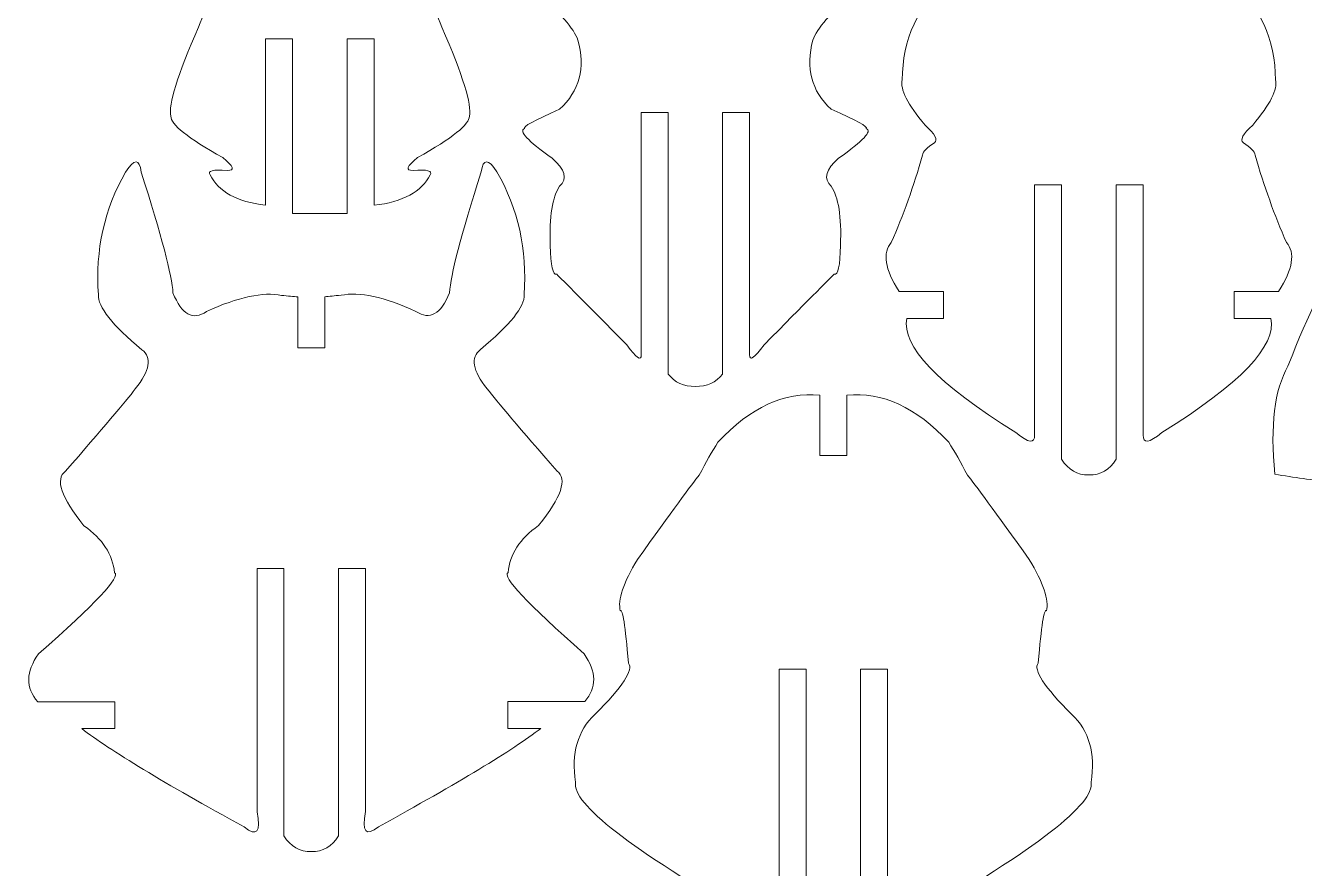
# Model space of a CAD drawing. Header units: inches. Extents: x -293 to 104, y -145 to 210.
# Drawn here: x -290.3 to -156.4, y 72.5 to 160.6 of the extents above; entities that cross this region are included whole.
import ezdxf

# ---------------------------------------------------------------- set-up
doc = ezdxf.new("R2010")
doc.units = ezdxf.units.IN
doc.header["$MEASUREMENT"] = 0
doc.layers.add('Layer 1', color=7, linetype='Continuous')

msp = doc.modelspace()

# ---------------------------------------------------------------- linework, layer by layer
at = {"layer": 'Layer 1', "color": 1, "lineweight": 9}
for points, knots in [([(-265.1788, 141.8653), (-268.1763, 142.2176), (-270.1128, 143.2736), (-270.9882, 145.034), (-270.9882, 145.034), (-271.2742, 145.4513), (-270.6753, 145.6079), (-269.1917, 145.5036), (-269.1917, 145.5036), (-268.3586, 145.4777), (-268.5148, 145.9212), (-269.6602, 146.8335), (-269.6602, 146.8335), (-273.318, 148.8812), (-275.1273, 150.3286), (-275.0883, 151.176), (-275.0883, 151.176), (-275.3747, 152.3497), (-274.4115, 155.4532), (-272.1988, 160.4868), (-272.1988, 160.4868), (-271.2224, 162.8341), (-270.6885, 164.5555), (-270.5975, 165.6508), (-270.5975, 165.6508), (-270.1681, 167.1242), (-269.0875, 169.2497), (-267.3562, 172.0275), (-267.3562, 172.0275), (-265.6528, 176.188), (-263.92, 178.339), (-262.1581, 178.4806)], [0, 0, 0, 0, 0.125, 0.125, 0.125, 0.12500001, 0.25, 0.25, 0.25, 0.25000001, 0.375, 0.375, 0.375, 0.37500001, 0.5, 0.5, 0.5, 0.50000001, 0.625, 0.625, 0.625, 0.62500001, 0.75, 0.75, 0.75, 0.75000001, 0.875, 0.875, 0.875, 0.87500001, 1, 1, 1, 1]), ([(-253.8215, 141.8458), (-250.824, 142.1981), (-248.8234, 143.2736), (-247.948, 145.034), (-247.948, 145.034), (-247.662, 145.4513), (-248.2609, 145.6079), (-249.7445, 145.5036), (-249.7445, 145.5036), (-250.5776, 145.4777), (-250.4214, 145.9212), (-249.276, 146.8335), (-249.276, 146.8335), (-245.6182, 148.8812), (-243.8089, 150.3286), (-243.8479, 151.176), (-243.8479, 151.176), (-243.5615, 152.3497), (-244.5248, 155.4532), (-246.7374, 160.4868), (-246.7374, 160.4868), (-247.7139, 162.8341), (-248.2477, 164.5555), (-248.3387, 165.6508), (-248.3387, 165.6508), (-248.7681, 167.1242), (-249.8487, 169.2497), (-251.58, 172.0275), (-251.58, 172.0275), (-253.2834, 176.188), (-255.0163, 178.339), (-256.7782, 178.4806)], [0, 0, 0, 0, 0.125, 0.125, 0.125, 0.12500001, 0.25, 0.25, 0.25, 0.25000001, 0.375, 0.375, 0.375, 0.37500001, 0.5, 0.5, 0.5, 0.50000001, 0.625, 0.625, 0.625, 0.62500001, 0.75, 0.75, 0.75, 0.75000001, 0.875, 0.875, 0.875, 0.87500001, 1, 1, 1, 1]), ([(-225.8549, 126.2033), (-225.8555, 125.5266), (-226.3589, 125.8746), (-227.3653, 127.2476), (-227.3653, 127.2476), (-231.687, 131.6161), (-234.1342, 134.0807), (-234.7069, 134.6414), (-234.7069, 134.6414), (-235.1104, 134.5243), (-235.3316, 135.5283), (-235.3706, 137.6538), (-235.3706, 137.6538), (-235.4879, 140.653), (-235.1626, 142.7133), (-234.3944, 143.8348), (-234.3944, 143.8348), (-233.5613, 144.6304), (-233.8215, 145.6084), (-235.1754, 146.7689), (-235.1754, 146.7689), (-237.7536, 148.6041), (-238.7159, 149.6379), (-238.0623, 149.87), (-238.0623, 149.87), (-238.2997, 150.068), (-237.077, 150.7426), (-234.3944, 151.8937), (-234.3944, 151.8937), (-232.3249, 153.8106), (-231.6868, 156.2231), (-232.4809, 159.1311), (-232.4809, 159.1311), (-232.8976, 160.3309), (-234.3555, 162), (-236.8546, 164.1385), (-236.8546, 164.1385), (-238.2345, 165.5208), (-238.573, 166.7468), (-237.87, 167.816), (-237.87, 167.816), (-237.4143, 168.2724), (-236.568, 167.9724), (-235.3316, 166.9161), (-235.3316, 166.9161), (-233.7698, 165.7036), (-232.6762, 165.6643), (-232.0513, 166.7988), (-232.0513, 166.7988), (-231.2444, 167.6856), (-231.2183, 168.4159), (-231.9733, 168.9896), (-231.9733, 168.9896), (-232.4417, 169.5635), (-232.0773, 169.9286), (-230.8799, 170.0849), (-230.8799, 170.0849), (-228.9664, 169.8765), (-228.0162, 170.5024), (-228.0292, 171.9628), (-228.0292, 171.9628), (-228.5109, 174.2579), (-229.4871, 175.4576), (-230.9579, 175.5619), (-230.9579, 175.5619), (-232.7674, 175.2751), (-233.4573, 175.4574), (-233.0276, 176.1095), (-233.0276, 176.1095), (-232.8844, 177.3093), (-231.9863, 177.8831), (-230.3334, 177.8309), (-230.3334, 177.8309), (-229.1619, 177.7787), (-228.1464, 177.9351), (-227.2871, 178.3003)], [0, 0, 0, 0, 0.05263158, 0.05263158, 0.05263158, 0.05263159, 0.10526316, 0.10526316, 0.10526316, 0.10526317, 0.15789474, 0.15789474, 0.15789474, 0.15789475, 0.21052632, 0.21052632, 0.21052632, 0.21052633, 0.26315789, 0.26315789, 0.26315789, 0.2631579, 0.31578947, 0.31578947, 0.31578947, 0.31578948, 0.36842105, 0.36842105, 0.36842105, 0.36842106, 0.42105263, 0.42105263, 0.42105263, 0.42105264, 0.47368421, 0.47368421, 0.47368421, 0.47368422, 0.52631579, 0.52631579, 0.52631579, 0.5263158, 0.57894737, 0.57894737, 0.57894737, 0.57894738, 0.63157895, 0.63157895, 0.63157895, 0.63157896, 0.68421053, 0.68421053, 0.68421053, 0.68421054, 0.73684211, 0.73684211, 0.73684211, 0.73684212, 0.78947368, 0.78947368, 0.78947368, 0.78947369, 0.84210526, 0.84210526, 0.84210526, 0.84210527, 0.89473684, 0.89473684, 0.89473684, 0.89473685, 0.94736842, 0.94736842, 0.94736842, 0.94736843, 1, 1, 1, 1]), ([(-214.5129, 126.2033), (-214.5122, 125.5266), (-214.0088, 125.8746), (-213.0024, 127.2476), (-213.0024, 127.2476), (-208.6808, 131.6161), (-206.2336, 134.0807), (-205.6609, 134.6414), (-205.6609, 134.6414), (-205.2573, 134.5243), (-205.0362, 135.5283), (-204.9971, 137.6538), (-204.9971, 137.6538), (-204.8798, 140.653), (-205.2052, 142.7133), (-205.9734, 143.8348), (-205.9734, 143.8348), (-206.8065, 144.6304), (-206.5463, 145.6084), (-205.1923, 146.7689), (-205.1923, 146.7689), (-202.6142, 148.6041), (-201.6519, 149.6379), (-202.3055, 149.87), (-202.3055, 149.87), (-202.0681, 150.068), (-203.2907, 150.7426), (-205.9734, 151.8937), (-205.9734, 151.8937), (-208.0429, 153.8106), (-208.6809, 156.2231), (-207.8869, 159.1311), (-207.8869, 159.1311), (-207.4702, 160.3309), (-206.0122, 162), (-203.5132, 164.1385), (-203.5132, 164.1385), (-202.1333, 165.5208), (-201.7947, 166.7468), (-202.4978, 167.816), (-202.4978, 167.816), (-202.9535, 168.2724), (-203.7997, 167.9724), (-205.0362, 166.9161), (-205.0362, 166.9161), (-206.598, 165.7036), (-207.6915, 165.6643), (-208.3164, 166.7988), (-208.3164, 166.7988), (-209.1233, 167.6856), (-209.1495, 168.4159), (-208.3944, 168.9896), (-208.3944, 168.9896), (-207.926, 169.5635), (-208.2904, 169.9286), (-209.4878, 170.0849), (-209.4878, 170.0849), (-211.4013, 169.8765), (-212.3516, 170.5024), (-212.3386, 171.9628), (-212.3386, 171.9628), (-211.8569, 174.2579), (-210.8806, 175.4576), (-209.4098, 175.5619), (-209.4098, 175.5619), (-207.6004, 175.2751), (-206.9105, 175.4574), (-207.3402, 176.1095), (-207.3402, 176.1095), (-207.4833, 177.3093), (-208.3814, 177.8831), (-210.0344, 177.8309), (-210.0344, 177.8309), (-211.2058, 177.7787), (-212.2214, 177.9351), (-213.0806, 178.3003)], [0, 0, 0, 0, 0.05263158, 0.05263158, 0.05263158, 0.05263159, 0.10526316, 0.10526316, 0.10526316, 0.10526317, 0.15789474, 0.15789474, 0.15789474, 0.15789475, 0.21052632, 0.21052632, 0.21052632, 0.21052633, 0.26315789, 0.26315789, 0.26315789, 0.2631579, 0.31578947, 0.31578947, 0.31578947, 0.31578948, 0.36842105, 0.36842105, 0.36842105, 0.36842106, 0.42105263, 0.42105263, 0.42105263, 0.42105264, 0.47368421, 0.47368421, 0.47368421, 0.47368422, 0.52631579, 0.52631579, 0.52631579, 0.5263158, 0.57894737, 0.57894737, 0.57894737, 0.57894738, 0.63157895, 0.63157895, 0.63157895, 0.63157896, 0.68421053, 0.68421053, 0.68421053, 0.68421054, 0.73684211, 0.73684211, 0.73684211, 0.73684212, 0.78947368, 0.78947368, 0.78947368, 0.78947369, 0.84210526, 0.84210526, 0.84210526, 0.84210527, 0.89473684, 0.89473684, 0.89473684, 0.89473685, 0.94736842, 0.94736842, 0.94736842, 0.94736843, 1, 1, 1, 1]), ([(-198.8617, 132.8421), (-200.3585, 135.1901), (-200.6319, 136.8942), (-199.6818, 137.9545), (-199.6818, 137.9545), (-198.4322, 140.7972), (-197.3388, 143.8486), (-196.4015, 147.1086), (-196.4015, 147.1086), (-196.3468, 147.4672), (-195.9379, 147.8911), (-195.1752, 148.38), (-195.1752, 148.38), (-194.7717, 148.6733), (-195.0971, 149.2927), (-196.1515, 150.2383), (-196.1515, 150.2383), (-197.987, 152.4159), (-198.781, 153.9938), (-198.5337, 154.9719), (-198.5337, 154.9719), (-198.5104, 159.197), (-196.8883, 162.744), (-193.668, 165.6127), (-193.668, 165.6127), (-192.8739, 166.1866), (-192.4704, 167.0733), (-192.4574, 168.273), (-192.4574, 168.273), (-191.7807, 170.542), (-190.1664, 171.7678), (-187.615, 171.9504), (-187.615, 171.9504), (-186.4046, 171.9114), (-185.22, 172.1069), (-184.0614, 172.5371), (-184.0614, 172.5371), (-181.25, 172.6808), (-179.7921, 172.5895), (-179.6877, 172.2633), (-179.6877, 172.2633), (-179.605, 171.9637), (-179.3754, 171.8462), (-178.9997, 171.9112)], [0, 0, 0, 0, 0.09090909, 0.09090909, 0.09090909, 0.0909091, 0.18181818, 0.18181818, 0.18181818, 0.18181819, 0.27272727, 0.27272727, 0.27272727, 0.27272728, 0.36363636, 0.36363636, 0.36363636, 0.36363637, 0.45454545, 0.45454545, 0.45454545, 0.45454546, 0.54545455, 0.54545455, 0.54545455, 0.54545456, 0.63636364, 0.63636364, 0.63636364, 0.63636365, 0.72727273, 0.72727273, 0.72727273, 0.72727274, 0.81818182, 0.81818182, 0.81818182, 0.81818183, 0.90909091, 0.90909091, 0.90909091, 0.90909092, 1, 1, 1, 1]), ([(-159.1378, 132.8421), (-157.641, 135.1901), (-157.3676, 136.8942), (-158.3177, 137.9545), (-158.3177, 137.9545), (-159.5673, 140.7972), (-160.6607, 143.8486), (-161.5979, 147.1086), (-161.5979, 147.1086), (-161.6526, 147.4672), (-162.0616, 147.8911), (-162.8242, 148.38), (-162.8242, 148.38), (-163.2278, 148.6733), (-162.9024, 149.2927), (-161.848, 150.2383), (-161.848, 150.2383), (-160.0125, 152.4159), (-159.2185, 153.9938), (-159.4658, 154.9719), (-159.4658, 154.9719), (-159.4891, 159.197), (-161.1112, 162.744), (-164.3315, 165.6127), (-164.3315, 165.6127), (-165.1256, 166.1866), (-165.5291, 167.0733), (-165.5421, 168.273), (-165.5421, 168.273), (-166.2188, 170.542), (-167.8331, 171.7678), (-170.3845, 171.9504), (-170.3845, 171.9504), (-171.5949, 171.9114), (-172.7795, 172.1069), (-173.9381, 172.5371), (-173.9381, 172.5371), (-176.7495, 172.6808), (-178.2074, 172.5895), (-178.3118, 172.2633), (-178.3118, 172.2633), (-178.3945, 171.9637), (-178.6241, 171.8462), (-178.9997, 171.9112)], [0, 0, 0, 0, 0.09090909, 0.09090909, 0.09090909, 0.0909091, 0.18181818, 0.18181818, 0.18181818, 0.18181819, 0.27272727, 0.27272727, 0.27272727, 0.27272728, 0.36363636, 0.36363636, 0.36363636, 0.36363637, 0.45454545, 0.45454545, 0.45454545, 0.45454546, 0.54545455, 0.54545455, 0.54545455, 0.54545456, 0.63636364, 0.63636364, 0.63636364, 0.63636365, 0.72727273, 0.72727273, 0.72727273, 0.72727274, 0.81818182, 0.81818182, 0.81818182, 0.81818183, 0.90909091, 0.90909091, 0.90909091, 0.90909092, 1, 1, 1, 1]), ([(-265.1788, 141.8653), (-265.1788, 141.8653), (-265.1788, 159.2701), (-265.1788, 159.2701), (-265.1788, 159.2701), (-265.1788, 159.2701), (-262.3558, 159.2701), (-262.3558, 159.2701), (-262.3558, 159.2701), (-262.3558, 159.2701), (-262.3558, 141.0044), (-262.3558, 141.0044)], [0, 0, 0, 0, 0.33333333, 0.33333333, 0.33333333, 0.33333334, 0.66666667, 0.66666667, 0.66666667, 0.66666668, 1, 1, 1, 1]), ([(-253.8215, 141.8458), (-253.8215, 141.8458), (-253.8215, 159.2701), (-253.8215, 159.2701), (-253.8215, 159.2701), (-253.8215, 159.2701), (-256.6445, 159.2701), (-256.6445, 159.2701), (-256.6445, 159.2701), (-256.6445, 159.2701), (-256.6445, 141.4347), (-256.6445, 141.4347), (-256.6445, 141.4347), (-256.6445, 141.4347), (-256.6445, 141.0048), (-256.6445, 141.0048)], [0, 0, 0, 0, 0.25, 0.25, 0.25, 0.25000001, 0.5, 0.5, 0.5, 0.50000001, 0.75, 0.75, 0.75, 0.75000001, 1, 1, 1, 1]), ([(-225.8549, 126.2033), (-225.8549, 126.2033), (-225.8549, 151.5445), (-225.8549, 151.5445), (-225.8549, 151.5445), (-225.8549, 151.5445), (-223.0357, 151.5445), (-223.0357, 151.5445), (-223.0357, 151.5445), (-223.0357, 151.5445), (-223.0357, 124.1962), (-223.0357, 124.1962)], [0, 0, 0, 0, 0.33333333, 0.33333333, 0.33333333, 0.33333334, 0.66666667, 0.66666667, 0.66666667, 0.66666668, 1, 1, 1, 1]), ([(-214.5129, 126.2033), (-214.5129, 126.2033), (-214.5129, 151.5445), (-214.5129, 151.5445), (-214.5129, 151.5445), (-214.5129, 151.5445), (-217.332, 151.5445), (-217.332, 151.5445), (-217.332, 151.5445), (-217.332, 151.5445), (-217.332, 124.1962), (-217.332, 124.1962)], [0, 0, 0, 0, 0.33333333, 0.33333333, 0.33333333, 0.33333334, 0.66666667, 0.66666667, 0.66666667, 0.66666668, 1, 1, 1, 1]), ([(-159.5343, 113.7363), (-160.0314, 118.7881), (-159.573, 122.5519), (-158.1591, 125.0281), (-158.1591, 125.0281), (-155.8708, 130.8778), (-154.2065, 134.1798), (-153.1664, 134.934), (-153.1664, 134.934), (-152.0806, 136.0663), (-151.5103, 135.792), (-151.4557, 134.1105), (-151.4557, 134.1105), (-151.5818, 129.2073), (-151.1898, 127.6947), (-150.28, 129.5724), (-150.28, 129.5724), (-145.607, 136.6533), (-142.8343, 140.2134), (-141.9622, 140.2524), (-141.9622, 140.2524), (-141.0121, 140.9303), (-140.8168, 140.3046), (-141.3765, 138.3747), (-141.3765, 138.3747), (-144.11, 132.4411), (-144.5526, 130.5503), (-142.7041, 132.7021), (-142.7041, 132.7021), (-139.0988, 137.8921), (-137.6538, 139.3267), (-138.3694, 137.0054), (-138.3694, 137.0054), (-140.0617, 132.4673), (-139.9315, 130.9025), (-137.979, 132.311), (-137.979, 132.311), (-136.6254, 133.3932), (-135.4798, 135.8056), (-134.5426, 139.5484), (-134.5426, 139.5484), (-133.6054, 142.091), (-132.3036, 144.2428), (-130.6375, 146.0032), (-130.6375, 146.0032), (-129.5052, 147.4246), (-129.1277, 146.9422), (-129.505, 144.5556), (-129.505, 144.5556), (-131.2492, 138.3746), (-131.0668, 136.0534), (-128.9583, 137.5922), (-128.9583, 137.5922), (-127.6959, 138.805), (-126.4071, 140.8263), (-125.0924, 143.6561), (-125.0924, 143.6561), (-124.155, 145.1162), (-123.7904, 144.8034), (-123.9989, 142.717), (-123.9989, 142.717), (-124.2071, 138.818), (-123.6864, 137.6053), (-122.4368, 139.0788), (-122.4368, 139.0788), (-120.3412, 142.717), (-117.6986, 145.1297), (-114.5095, 146.3162), (-114.5095, 146.3162), (-112.9997, 146.6551), (-112.9996, 146.1075), (-114.5095, 144.6731), (-114.5095, 144.6731), (-117.4514, 141.6737), (-118.0503, 140.3436), (-116.3058, 140.6829), (-116.3058, 140.6829), (-114.9912, 141.6737), (-113.2339, 143.03), (-111.0341, 144.7514), (-111.0341, 144.7514), (-109.355, 145.7292), (-109.0034, 145.4816), (-109.9797, 144.008), (-109.9797, 144.008), (-111.685, 140.787), (-111.646, 139.8873), (-109.8625, 141.3088), (-109.8625, 141.3088), (-107.2591, 143.995), (-105.0723, 145.6902), (-103.302, 146.3945), (-103.302, 146.3945), (-101.3885, 147.3202), (-101.115, 146.7596), (-102.4819, 144.7122), (-102.4819, 144.7122), (-105.0203, 141.074), (-105.2416, 139.9133), (-103.1458, 141.2304), (-103.1458, 141.2304), (-99.8137, 142.3129), (-96.6896, 142.6912), (-93.7737, 142.3649), (-93.7737, 142.3649), (-91.9386, 142.2736), (-92.1074, 141.739), (-94.2813, 140.761), (-94.2813, 140.761), (-100.0477, 138.3877), (-101.6227, 137.0577), (-99.0065, 136.7706)], [0, 0, 0, 0, 0.03571429, 0.03571429, 0.03571429, 0.0357143, 0.07142857, 0.07142857, 0.07142857, 0.07142858, 0.10714286, 0.10714286, 0.10714286, 0.10714287, 0.14285714, 0.14285714, 0.14285714, 0.14285715, 0.17857143, 0.17857143, 0.17857143, 0.17857144, 0.21428571, 0.21428571, 0.21428571, 0.21428572, 0.25, 0.25, 0.25, 0.25000001, 0.28571429, 0.28571429, 0.28571429, 0.2857143, 0.32142857, 0.32142857, 0.32142857, 0.32142858, 0.35714286, 0.35714286, 0.35714286, 0.35714287, 0.39285714, 0.39285714, 0.39285714, 0.39285715, 0.42857143, 0.42857143, 0.42857143, 0.42857144, 0.46428571, 0.46428571, 0.46428571, 0.46428572, 0.5, 0.5, 0.5, 0.50000001, 0.53571429, 0.53571429, 0.53571429, 0.5357143, 0.57142857, 0.57142857, 0.57142857, 0.57142858, 0.60714286, 0.60714286, 0.60714286, 0.60714287, 0.64285714, 0.64285714, 0.64285714, 0.64285715, 0.67857143, 0.67857143, 0.67857143, 0.67857144, 0.71428571, 0.71428571, 0.71428571, 0.71428572, 0.75, 0.75, 0.75, 0.75000001, 0.78571429, 0.78571429, 0.78571429, 0.7857143, 0.82142857, 0.82142857, 0.82142857, 0.82142858, 0.85714286, 0.85714286, 0.85714286, 0.85714287, 0.89285714, 0.89285714, 0.89285714, 0.89285715, 0.92857143, 0.92857143, 0.92857143, 0.92857144, 0.96428571, 0.96428571, 0.96428571, 0.96428572, 1, 1, 1, 1]), ([(-288.9464, 94.9165), (-282.9654, 100.1945), (-280.3131, 103.0285), (-280.9893, 103.4185), (-280.9893, 103.4185), (-281.1714, 105.3165), (-282.2377, 106.9546), (-284.1878, 108.3326), (-284.1878, 108.3326), (-286.5866, 111.3165), (-287.23, 113.2155), (-286.1179, 114.0291), (-286.1179, 114.0291), (-282.2522, 118.4628), (-279.8177, 121.3317), (-278.8155, 122.6356), (-278.8155, 122.6356), (-277.2795, 124.5525), (-277.0452, 125.9218), (-278.1126, 126.7433), (-278.1126, 126.7433), (-281.2235, 129.3123), (-282.7465, 131.2293), (-282.6815, 132.4941), (-282.6815, 132.4941), (-283.007, 137.1885), (-282.0567, 141.4657), (-279.8307, 145.3258), (-279.8307, 145.3258), (-278.9197, 146.7341), (-278.373, 146.7341), (-278.1906, 145.3258), (-278.1906, 145.3258), (-276.0691, 138.6883), (-274.9625, 134.4761), (-274.8714, 132.6897), (-274.8714, 132.6897), (-273.9603, 130.4207), (-272.7887, 129.7685), (-271.3567, 130.7337), (-271.3567, 130.7337), (-268.0378, 132.2593), (-265.4213, 132.82), (-263.5076, 132.4159), (-263.5076, 132.4159), (-262.8258, 132.3638), (-262.2579, 132.3115), (-261.8041, 132.2593)], [0, 0, 0, 0, 0.08333333, 0.08333333, 0.08333333, 0.08333334, 0.16666667, 0.16666667, 0.16666667, 0.16666668, 0.25, 0.25, 0.25, 0.25000001, 0.33333333, 0.33333333, 0.33333333, 0.33333334, 0.41666667, 0.41666667, 0.41666667, 0.41666668, 0.5, 0.5, 0.5, 0.50000001, 0.58333333, 0.58333333, 0.58333333, 0.58333334, 0.66666667, 0.66666667, 0.66666667, 0.66666668, 0.75, 0.75, 0.75, 0.75000001, 0.83333333, 0.83333333, 0.83333333, 0.83333334, 0.91666667, 0.91666667, 0.91666667, 0.91666668, 1, 1, 1, 1]), ([(-231.8425, 94.9362), (-237.8235, 100.2142), (-240.4759, 103.0482), (-239.7996, 103.4382), (-239.7996, 103.4382), (-239.6176, 105.3362), (-238.5513, 106.9742), (-236.6012, 108.3522), (-236.6012, 108.3522), (-234.2024, 111.3362), (-233.5589, 113.2352), (-234.6711, 114.0488), (-234.6711, 114.0488), (-238.5367, 118.4824), (-240.9712, 121.3513), (-241.9735, 122.6553), (-241.9735, 122.6553), (-243.5094, 124.5722), (-243.7438, 125.9414), (-242.6764, 126.763), (-242.6764, 126.763), (-239.5655, 129.3319), (-238.0425, 131.2489), (-238.1075, 132.5138), (-238.1075, 132.5138), (-237.782, 137.2082), (-238.7322, 141.4854), (-240.9582, 145.3454), (-240.9582, 145.3454), (-241.8693, 146.7537), (-242.416, 146.7537), (-242.5984, 145.3454), (-242.5984, 145.3454), (-244.7199, 138.708), (-245.8265, 134.4958), (-245.9176, 132.7094), (-245.9176, 132.7094), (-246.8287, 130.4404), (-248.0003, 129.7882), (-249.4322, 130.7534), (-249.4322, 130.7534), (-252.7512, 132.279), (-255.3677, 132.8397), (-257.2813, 132.4356), (-257.2813, 132.4356), (-257.9632, 132.3834), (-258.5311, 132.3311), (-258.9849, 132.279)], [0, 0, 0, 0, 0.08333333, 0.08333333, 0.08333333, 0.08333334, 0.16666667, 0.16666667, 0.16666667, 0.16666668, 0.25, 0.25, 0.25, 0.25000001, 0.33333333, 0.33333333, 0.33333333, 0.33333334, 0.41666667, 0.41666667, 0.41666667, 0.41666668, 0.5, 0.5, 0.5, 0.50000001, 0.58333333, 0.58333333, 0.58333333, 0.58333334, 0.66666667, 0.66666667, 0.66666667, 0.66666668, 0.75, 0.75, 0.75, 0.75000001, 0.83333333, 0.83333333, 0.83333333, 0.83333334, 0.91666667, 0.91666667, 0.91666667, 0.91666668, 1, 1, 1, 1]), ([(-184.6784, 117.8168), (-184.6784, 117.8168), (-184.6784, 143.9775), (-184.6784, 143.9775), (-184.6784, 143.9775), (-184.6784, 143.9775), (-181.8554, 143.9775), (-181.8554, 143.9775), (-181.8554, 143.9775), (-181.8554, 143.9775), (-181.8554, 115.2769), (-181.8554, 115.2769)], [0, 0, 0, 0, 0.33333333, 0.33333333, 0.33333333, 0.33333334, 0.66666667, 0.66666667, 0.66666667, 0.66666668, 1, 1, 1, 1]), ([(-173.3211, 117.8168), (-173.3211, 117.8168), (-173.3211, 143.9775), (-173.3211, 143.9775), (-173.3211, 143.9775), (-173.3211, 143.9775), (-176.1441, 143.9775), (-176.1441, 143.9775), (-176.1441, 143.9775), (-176.1441, 143.9775), (-176.1441, 115.2769), (-176.1441, 115.2769)], [0, 0, 0, 0, 0.33333333, 0.33333333, 0.33333333, 0.33333334, 0.66666667, 0.66666667, 0.66666667, 0.66666668, 1, 1, 1, 1]), ([(-198.0417, 130.0233), (-198.0417, 130.0233), (-194.2118, 130.0233), (-194.2118, 130.0233), (-194.2118, 130.0233), (-194.2118, 130.0233), (-194.2118, 132.8421), (-194.2118, 132.8421), (-194.2118, 132.8421), (-194.2118, 132.8421), (-198.8617, 132.8421), (-198.8617, 132.8421)], [0, 0, 0, 0, 0.33333333, 0.33333333, 0.33333333, 0.33333334, 0.66666667, 0.66666667, 0.66666667, 0.66666668, 1, 1, 1, 1]), ([(-159.9578, 130.0233), (-159.9578, 130.0233), (-163.7876, 130.0233), (-163.7876, 130.0233), (-163.7876, 130.0233), (-163.7876, 130.0233), (-163.7876, 132.8421), (-163.7876, 132.8421), (-163.7876, 132.8421), (-163.7876, 132.8421), (-159.1378, 132.8421), (-159.1378, 132.8421)], [0, 0, 0, 0, 0.33333333, 0.33333333, 0.33333333, 0.33333334, 0.66666667, 0.66666667, 0.66666667, 0.66666668, 1, 1, 1, 1]), ([(-261.8041, 132.2593), (-261.8041, 132.2593), (-261.8041, 126.939), (-261.8041, 126.939), (-261.8041, 126.939), (-261.8041, 126.939), (-258.9849, 126.939), (-258.9849, 126.939), (-258.9849, 126.939), (-258.9849, 126.939), (-258.9849, 132.279), (-258.9849, 132.279)], [0, 0, 0, 0, 0.33333333, 0.33333333, 0.33333333, 0.33333334, 0.66666667, 0.66666667, 0.66666667, 0.66666668, 1, 1, 1, 1]), ([(-211.4259, 67.7036), (-211.4045, 65.9698), (-212.3679, 65.8078), (-214.3167, 67.2178), (-214.3167, 67.2178), (-227.0065, 74.5238), (-233.1433, 79.2818), (-232.7273, 81.4919), (-232.7273, 81.4919), (-233.1953, 84.5339), (-232.5192, 86.8999), (-230.699, 88.5899), (-230.699, 88.5899), (-227.8126, 91.4759), (-226.6424, 93.2699), (-227.1885, 93.9719), (-227.1885, 93.9719), (-227.5266, 97.8721), (-227.8126, 99.6919), (-228.0466, 99.4319), (-228.0466, 99.4319), (-228.3327, 100.5499), (-227.7346, 102.3439), (-226.2524, 104.8139), (-226.2524, 104.8139), (-222.6899, 109.78), (-220.5316, 112.718), (-219.7775, 113.628), (-219.7775, 113.628), (-219.0754, 114.98), (-218.4253, 116.124), (-217.8272, 117.06), (-217.8272, 117.06), (-214.415, 120.726), (-210.8582, 122.364), (-207.1569, 121.974)], [0, 0, 0, 0, 0.11111111, 0.11111111, 0.11111111, 0.11111112, 0.22222222, 0.22222222, 0.22222222, 0.22222223, 0.33333333, 0.33333333, 0.33333333, 0.33333334, 0.44444444, 0.44444444, 0.44444444, 0.44444445, 0.55555556, 0.55555556, 0.55555556, 0.55555557, 0.66666667, 0.66666667, 0.66666667, 0.66666668, 0.77777778, 0.77777778, 0.77777778, 0.77777779, 0.88888889, 0.88888889, 0.88888889, 0.8888889, 1, 1, 1, 1]), ([(-207.1569, 121.974), (-207.1569, 121.974), (-207.1569, 115.6761), (-207.1569, 115.6761), (-207.1569, 115.6761), (-207.1569, 115.6761), (-204.3377, 115.6761), (-204.3377, 115.6761), (-204.3377, 115.6761), (-204.3377, 115.6761), (-204.3377, 121.974), (-204.3377, 121.974)], [0, 0, 0, 0, 0.33333333, 0.33333333, 0.33333333, 0.33333334, 0.66666667, 0.66666667, 0.66666667, 0.66666668, 1, 1, 1, 1]), ([(-200.0687, 67.7036), (-200.0901, 65.9698), (-199.1267, 65.8078), (-197.1778, 67.2178), (-197.1778, 67.2178), (-184.4881, 74.5238), (-178.3512, 79.2818), (-178.7673, 81.4919), (-178.7673, 81.4919), (-178.2992, 84.5339), (-178.9753, 86.8999), (-180.7956, 88.5899), (-180.7956, 88.5899), (-183.682, 91.4759), (-184.8521, 93.2699), (-184.306, 93.9719), (-184.306, 93.9719), (-183.968, 97.8721), (-183.682, 99.6919), (-183.4479, 99.4319), (-183.4479, 99.4319), (-183.1619, 100.5499), (-183.76, 102.3439), (-185.2422, 104.8139), (-185.2422, 104.8139), (-188.8047, 109.78), (-190.963, 112.718), (-191.7171, 113.628), (-191.7171, 113.628), (-192.4192, 114.98), (-193.0693, 116.124), (-193.6673, 117.06), (-193.6673, 117.06), (-197.0795, 120.726), (-200.6363, 122.364), (-204.3377, 121.974)], [0, 0, 0, 0, 0.11111111, 0.11111111, 0.11111111, 0.11111112, 0.22222222, 0.22222222, 0.22222222, 0.22222223, 0.33333333, 0.33333333, 0.33333333, 0.33333334, 0.44444444, 0.44444444, 0.44444444, 0.44444445, 0.55555556, 0.55555556, 0.55555556, 0.55555557, 0.66666667, 0.66666667, 0.66666667, 0.66666668, 0.77777778, 0.77777778, 0.77777778, 0.77777779, 0.88888889, 0.88888889, 0.88888889, 0.8888889, 1, 1, 1, 1]), ([(-266.0731, 78.4199), (-266.0731, 78.4199), (-266.0731, 103.8578), (-266.0731, 103.8578), (-266.0731, 103.8578), (-266.0731, 103.8578), (-263.2501, 103.8578), (-263.2501, 103.8578), (-263.2501, 103.8578), (-263.2501, 103.8578), (-263.2501, 75.88), (-263.2501, 75.88)], [0, 0, 0, 0, 0.33333333, 0.33333333, 0.33333333, 0.33333334, 0.66666667, 0.66666667, 0.66666667, 0.66666668, 1, 1, 1, 1]), ([(-254.7159, 78.4396), (-254.7159, 78.4396), (-254.7159, 103.8578), (-254.7159, 103.8578), (-254.7159, 103.8578), (-254.7159, 103.8578), (-257.5388, 103.8578), (-257.5388, 103.8578), (-257.5388, 103.8578), (-257.5388, 103.8578), (-257.5388, 75.88), (-257.5388, 75.88)], [0, 0, 0, 0, 0.33333333, 0.33333333, 0.33333333, 0.33333334, 0.66666667, 0.66666667, 0.66666667, 0.66666668, 1, 1, 1, 1]), ([(-211.4259, 67.7036), (-211.4259, 67.7036), (-211.4259, 93.317), (-211.4259, 93.317), (-211.4259, 93.317), (-211.4259, 93.317), (-208.6029, 93.317), (-208.6029, 93.317), (-208.6029, 93.317), (-208.6029, 93.317), (-208.6029, 65.1638), (-208.6029, 65.1638)], [0, 0, 0, 0, 0.33333333, 0.33333333, 0.33333333, 0.33333334, 0.66666667, 0.66666667, 0.66666667, 0.66666668, 1, 1, 1, 1]), ([(-200.0687, 67.7036), (-200.0687, 67.7036), (-200.0687, 93.317), (-200.0687, 93.317), (-200.0687, 93.317), (-200.0687, 93.317), (-202.8916, 93.317), (-202.8916, 93.317), (-202.8916, 93.317), (-202.8916, 93.317), (-202.8916, 65.1638), (-202.8916, 65.1638)], [0, 0, 0, 0, 0.33333333, 0.33333333, 0.33333333, 0.33333334, 0.66666667, 0.66666667, 0.66666667, 0.66666668, 1, 1, 1, 1]), ([(-284.4218, 87.1057), (-284.4218, 87.1057), (-280.9614, 87.1057), (-280.9614, 87.1057), (-280.9614, 87.1057), (-280.9614, 87.1057), (-280.9614, 89.9245), (-280.9614, 89.9245), (-280.9614, 89.9245), (-280.9614, 89.9245), (-289.0244, 89.9245), (-289.0244, 89.9245)], [0, 0, 0, 0, 0.33333333, 0.33333333, 0.33333333, 0.33333334, 0.66666667, 0.66666667, 0.66666667, 0.66666668, 1, 1, 1, 1]), ([(-236.3672, 87.1254), (-236.3672, 87.1254), (-239.8275, 87.1254), (-239.8275, 87.1254), (-239.8275, 87.1254), (-239.8275, 87.1254), (-239.8275, 89.9442), (-239.8275, 89.9442), (-239.8275, 89.9442), (-239.8275, 89.9442), (-231.7645, 89.9442), (-231.7645, 89.9442)], [0, 0, 0, 0, 0.33333333, 0.33333333, 0.33333333, 0.33333334, 0.66666667, 0.66666667, 0.66666667, 0.66666668, 1, 1, 1, 1]), ([(-266.0731, 78.4199), (-265.6475, 76.3006), (-266.0947, 75.7673), (-267.4155, 76.8204), (-267.4155, 76.8204), (-275.7886, 81.4), (-281.4574, 84.8285), (-284.4218, 87.1057)], [0, 0, 0, 0, 0.5, 0.5, 0.5, 0.50000001, 1, 1, 1, 1]), ([(-254.7159, 78.4396), (-255.1414, 76.3203), (-254.6943, 75.7869), (-253.3735, 76.8401), (-253.3735, 76.8401), (-245.0004, 81.4196), (-239.3316, 84.8481), (-236.3672, 87.1254)], [0, 0, 0, 0, 0.5, 0.5, 0.5, 0.50000001, 1, 1, 1, 1])]:
    msp.add_open_spline(points, degree=3, knots=knots, dxfattribs=at)
for points in [[(-262.3558, 141.0044), (-260.4521, 141.0043), (-258.5482, 141.0043), (-256.6443, 141.0044)], [(-186.6388, 118.0809), (-194.8654, 123.1763), (-198.6664, 127.1573), (-198.0417, 130.0233)], [(-171.3607, 118.0809), (-163.1341, 123.1763), (-159.3331, 127.1573), (-159.9578, 130.0233)], [(-223.0357, 124.1962), (-222.3449, 123.3225), (-221.3942, 122.8922), (-220.1839, 122.9052)], [(-217.332, 124.1962), (-218.0229, 123.3225), (-218.9736, 122.8922), (-220.1839, 122.9052)], [(-184.6784, 117.8168), (-184.6604, 116.8816), (-185.3137, 116.9692), (-186.6388, 118.0809)], [(-173.3211, 117.8168), (-173.339, 116.8816), (-172.6858, 116.9692), (-171.3607, 118.0809)], [(-181.8554, 115.2769), (-181.1636, 114.1712), (-180.2116, 113.6268), (-178.9997, 113.6433)], [(-176.1441, 115.2769), (-176.8359, 114.1712), (-177.7879, 113.6268), (-178.9997, 113.6433)], [(-159.5343, 113.7363), (-157.5406, 113.3555), (-155.5771, 113.099), (-153.7234, 112.9656)], [(-289.0244, 89.9245), (-290.2985, 91.3807), (-290.2725, 93.0445), (-288.9464, 94.9165)], [(-231.7645, 89.9442), (-230.4905, 91.4003), (-230.5165, 93.0642), (-231.8425, 94.9362)], [(-263.2501, 75.88), (-262.5583, 74.7744), (-261.6063, 74.23), (-260.3945, 74.2464)], [(-257.5388, 75.88), (-258.2306, 74.7744), (-259.1826, 74.23), (-260.3945, 74.2464)]]:
    msp.add_open_spline(points, degree=3, dxfattribs=at)

doc.saveas('drawing.dxf')
